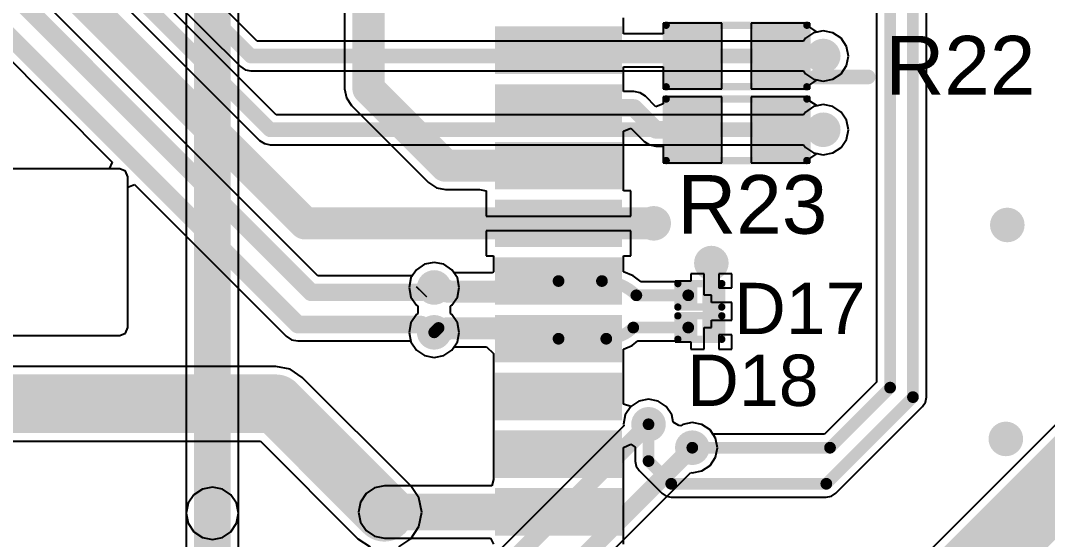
# Model space of a CAD drawing. Header units: millimetres. Extents: x -0.27 to 4.7, y -0.39 to 2.83.
# Drawn here: x 0.81 to 1.511, y 1.168 to 1.522 of the extents above; entities that cross this region are included whole.
import ezdxf

# ---------------------------------------------------------------- set-up
doc = ezdxf.new("R2010")
doc.units = ezdxf.units.MM
doc.header["$MEASUREMENT"] = 0
for name, color, linetype in [('BottomLayer', 5, 'Continuous'), ('BottomSolder', 6, 'Continuous'), ('TopLayer', 1, 'Continuous'), ('TopOverlay', 2, 'Continuous'), ('TopPaste', 8, 'Continuous'), ('TopSolder', 216, 'Continuous'), ('ViaHoleLayer', 16, 'Continuous')]:
    doc.layers.add(name, color=color, linetype=linetype)
doc.styles.add('Arial', font='', dxfattribs={"height": 0.2})
doc.styles.get('Arial').set_extended_font_data('Arial')

# ---------------------------------------------------------------- blocks, each defined once
blk = doc.blocks.new('R___0603_31')
at = {"layer": 'TopLayer'}
for points in [[(-0.015, 0.0175), (-0.015, -0.0175), (-0.045, -0.0175), (-0.045, 0.0175)], [(0.045, 0.0175), (0.045, -0.0175), (0.015, -0.0175), (0.015, 0.0175)]]:
    blk.add_hatch(color=1, dxfattribs=at).paths.add_polyline_path(points)
at = {"layer": 'TopPaste'}
for points in [[(-0.015, 0.0175), (-0.015, -0.0175), (-0.045, -0.0175), (-0.045, 0.0175)], [(0.045, 0.0175), (0.045, -0.0175), (0.015, -0.0175), (0.015, 0.0175)]]:
    blk.add_hatch(color=8, dxfattribs=at).paths.add_polyline_path(points)
at = {"layer": 'TopSolder'}
for points in [[(-0.011, 0.0215), (-0.011, -0.0215), (-0.049, -0.0215), (-0.049, 0.0215)], [(0.049, 0.0215), (0.049, -0.0215), (0.011, -0.0215), (0.011, 0.0215)]]:
    blk.add_hatch(color=216, dxfattribs=at).paths.add_polyline_path(points)
at = {"layer": 'TopOverlay', "const_width": 0.005}
for points in [[(0.048, 0.021), (-0.048, 0.021)], [(-0.048, 0.021), (-0.048, -0.021)], [(0.048, 0.021), (0.048, -0.021)], [(0.048, -0.021), (-0.048, -0.021)]]:
    blk.add_lwpolyline(points, dxfattribs=at)
at = {"layer": 'TopOverlay', "const_width": 0.0025}
for points in [[(-0.04925, 0.021, 1), (-0.04675, 0.021, 1)], [(-0.04925, 0.021, 1), (-0.04675, 0.021, 1)], [(0.04675, 0.021, 1), (0.04925, 0.021, 1)], [(0.04675, 0.021, 1), (0.04925, 0.021, 1)], [(-0.04925, -0.021, 1), (-0.04675, -0.021, 1)], [(-0.04925, -0.021, 1), (-0.04675, -0.021, 1)], [(0.04675, -0.021, 1), (0.04925, -0.021, 1)], [(0.04675, -0.021, 1), (0.04925, -0.021, 1)]]:
    blk.add_lwpolyline(points, format="xyb", close=True, dxfattribs=at)
blk = doc.blocks.new('R___0603_32')
at = {"layer": 'TopLayer'}
for points in [[(-0.015, 0.0175), (-0.015, -0.0175), (-0.045, -0.0175), (-0.045, 0.0175)], [(0.045, 0.0175), (0.045, -0.0175), (0.015, -0.0175), (0.015, 0.0175)]]:
    blk.add_hatch(color=1, dxfattribs=at).paths.add_polyline_path(points)
at = {"layer": 'TopPaste'}
for points in [[(-0.015, 0.0175), (-0.015, -0.0175), (-0.045, -0.0175), (-0.045, 0.0175)], [(0.045, 0.0175), (0.045, -0.0175), (0.015, -0.0175), (0.015, 0.0175)]]:
    blk.add_hatch(color=8, dxfattribs=at).paths.add_polyline_path(points)
at = {"layer": 'TopSolder'}
for points in [[(-0.011, 0.0215), (-0.011, -0.0215), (-0.049, -0.0215), (-0.049, 0.0215)], [(0.049, 0.0215), (0.049, -0.0215), (0.011, -0.0215), (0.011, 0.0215)]]:
    blk.add_hatch(color=216, dxfattribs=at).paths.add_polyline_path(points)
at = {"layer": 'TopOverlay', "const_width": 0.005}
for points in [[(0.048, 0.021), (-0.048, 0.021)], [(-0.048, 0.021), (-0.048, -0.021)], [(0.048, 0.021), (0.048, -0.021)], [(0.048, -0.021), (-0.048, -0.021)]]:
    blk.add_lwpolyline(points, dxfattribs=at)
at = {"layer": 'TopOverlay', "const_width": 0.0025}
for points in [[(-0.04925, 0.021, 1), (-0.04675, 0.021, 1)], [(-0.04925, 0.021, 1), (-0.04675, 0.021, 1)], [(0.04675, 0.021, 1), (0.04925, 0.021, 1)], [(0.04675, 0.021, 1), (0.04925, 0.021, 1)], [(-0.04925, -0.021, 1), (-0.04675, -0.021, 1)], [(-0.04925, -0.021, 1), (-0.04675, -0.021, 1)], [(0.04675, -0.021, 1), (0.04925, -0.021, 1)], [(0.04675, -0.021, 1), (0.04925, -0.021, 1)]]:
    blk.add_lwpolyline(points, format="xyb", close=True, dxfattribs=at)
blk = doc.blocks.new('SIM7000A_35')
at = {"layer": 'TopLayer'}
for points in [[(-0.09094, -0.51181), (-0.09094, -0.43307), (-0.06654, -0.43307), (-0.06654, -0.51181)], [(-0.05157, -0.51181), (-0.05157, -0.43307), (-0.02717, -0.43307), (-0.02717, -0.51181)], [(-0.0122, -0.51181), (-0.0122, -0.43307), (0.0122, -0.43307), (0.0122, -0.51181)], [(0.02717, -0.51181), (0.02717, -0.43307), (0.05157, -0.43307), (0.05157, -0.51181)], [(0.06654, -0.51181), (0.06654, -0.43307), (0.09094, -0.43307), (0.09094, -0.51181)], [(0.10591, -0.51181), (0.10591, -0.43307), (0.13031, -0.43307), (0.13031, -0.51181)], [(0.14528, -0.51181), (0.14528, -0.43307), (0.16969, -0.43307), (0.16969, -0.51181)], [(0.18465, -0.51181), (0.18465, -0.43307), (0.20906, -0.43307), (0.20906, -0.51181)], [(0.22402, -0.51181), (0.22402, -0.43307), (0.24843, -0.43307), (0.24843, -0.51181)]]:
    blk.add_hatch(color=1, dxfattribs=at).paths.add_polyline_path(points)
at = {"layer": 'TopPaste'}
for points in [[(-0.09094, -0.51181), (-0.09094, -0.43307), (-0.06654, -0.43307), (-0.06654, -0.51181)], [(-0.05157, -0.51181), (-0.05157, -0.43307), (-0.02717, -0.43307), (-0.02717, -0.51181)], [(-0.0122, -0.51181), (-0.0122, -0.43307), (0.0122, -0.43307), (0.0122, -0.51181)], [(0.02717, -0.51181), (0.02717, -0.43307), (0.05157, -0.43307), (0.05157, -0.51181)], [(0.06654, -0.51181), (0.06654, -0.43307), (0.09094, -0.43307), (0.09094, -0.51181)], [(0.10591, -0.51181), (0.10591, -0.43307), (0.13031, -0.43307), (0.13031, -0.51181)], [(0.14528, -0.51181), (0.14528, -0.43307), (0.16969, -0.43307), (0.16969, -0.51181)], [(0.18465, -0.51181), (0.18465, -0.43307), (0.20906, -0.43307), (0.20906, -0.51181)], [(0.22402, -0.51181), (0.22402, -0.43307), (0.24843, -0.43307), (0.24843, -0.51181)]]:
    blk.add_hatch(color=8, dxfattribs=at).paths.add_polyline_path(points)
at = {"layer": 'TopSolder'}
for points in [[(-0.09494, -0.51581), (-0.09494, -0.42907), (-0.06254, -0.42907), (-0.06254, -0.51581)], [(-0.05557, -0.51581), (-0.05557, -0.42907), (-0.02317, -0.42907), (-0.02317, -0.51581)], [(-0.0162, -0.51581), (-0.0162, -0.42907), (0.0162, -0.42907), (0.0162, -0.51581)], [(0.02317, -0.51581), (0.02317, -0.42907), (0.05557, -0.42907), (0.05557, -0.51581)], [(0.06254, -0.51581), (0.06254, -0.42907), (0.09494, -0.42907), (0.09494, -0.51581)], [(0.10191, -0.51581), (0.10191, -0.42907), (0.13431, -0.42907), (0.13431, -0.51581)], [(0.14128, -0.51581), (0.14128, -0.42907), (0.17369, -0.42907), (0.17369, -0.51581)], [(0.18065, -0.51581), (0.18065, -0.42907), (0.21306, -0.42907), (0.21306, -0.51581)], [(0.22002, -0.51581), (0.22002, -0.42907), (0.25243, -0.42907), (0.25243, -0.51581)]]:
    blk.add_hatch(color=216, dxfattribs=at).paths.add_polyline_path(points)
blk = doc.blocks.new('DSN0603_2_151')
at = {"layer": 'TopLayer'}
for points in [[(-0.01181, 0.00472), (-0.00394, 0.00472), (-0.00394, -0.00472), (-0.01181, -0.00472)], [(0.00394, 0.00472), (0.01181, 0.00472), (0.01181, -0.00472), (0.00394, -0.00472)]]:
    blk.add_hatch(color=1, dxfattribs=at).paths.add_polyline_path(points)
at = {"layer": 'TopPaste'}
for points in [[(-0.01181, 0.00472), (-0.00394, 0.00472), (-0.00394, -0.00472), (-0.01181, -0.00472)], [(0.00394, 0.00472), (0.01181, 0.00472), (0.01181, -0.00472), (0.00394, -0.00472)]]:
    blk.add_hatch(color=8, dxfattribs=at).paths.add_polyline_path(points)
at = {"layer": 'TopSolder'}
for points in [[(-0.01398, 0.00689), (-0.00177, 0.00689), (-0.00177, -0.00689), (-0.01398, -0.00689)], [(0.00177, 0.00689), (0.01398, 0.00689), (0.01398, -0.00689), (0.00177, -0.00689)]]:
    blk.add_hatch(color=216, dxfattribs=at).paths.add_polyline_path(points)
at = {"layer": 'TopOverlay', "const_width": 0.005}
for points in [[(-0.015, -0.008), (-0.015, 0.008)], [(-0.015, 0.008), (0.015, 0.008)], [(0.015, -0.008), (0.015, 0.008)], [(-0.015, -0.008), (0.015, -0.008)]]:
    blk.add_lwpolyline(points, dxfattribs=at)
at = {"layer": 'TopOverlay', "const_width": 0.0025}
for points in [[(-0.01625, 0.008, 1), (-0.01375, 0.008, 1)], [(-0.01625, 0.008, 1), (-0.01375, 0.008, 1)], [(0.01375, 0.008, 1), (0.01625, 0.008, 1)], [(0.01375, 0.008, 1), (0.01625, 0.008, 1)], [(-0.01625, -0.008, 1), (-0.01375, -0.008, 1)], [(-0.01625, -0.008, 1), (-0.01375, -0.008, 1)], [(0.01375, -0.008, 1), (0.01625, -0.008, 1)], [(0.01375, -0.008, 1), (0.01625, -0.008, 1)]]:
    blk.add_lwpolyline(points, format="xyb", close=True, dxfattribs=at)
blk = doc.blocks.new('DSN0603_2_152')
at = {"layer": 'TopLayer'}
for points in [[(-0.01181, 0.00472), (-0.00394, 0.00472), (-0.00394, -0.00472), (-0.01181, -0.00472)], [(0.00394, 0.00472), (0.01181, 0.00472), (0.01181, -0.00472), (0.00394, -0.00472)]]:
    blk.add_hatch(color=1, dxfattribs=at).paths.add_polyline_path(points)
at = {"layer": 'TopPaste'}
for points in [[(-0.01181, 0.00472), (-0.00394, 0.00472), (-0.00394, -0.00472), (-0.01181, -0.00472)], [(0.00394, 0.00472), (0.01181, 0.00472), (0.01181, -0.00472), (0.00394, -0.00472)]]:
    blk.add_hatch(color=8, dxfattribs=at).paths.add_polyline_path(points)
at = {"layer": 'TopSolder'}
for points in [[(-0.01398, 0.00689), (-0.00177, 0.00689), (-0.00177, -0.00689), (-0.01398, -0.00689)], [(0.00177, 0.00689), (0.01398, 0.00689), (0.01398, -0.00689), (0.00177, -0.00689)]]:
    blk.add_hatch(color=216, dxfattribs=at).paths.add_polyline_path(points)
at = {"layer": 'TopOverlay', "const_width": 0.005}
for points in [[(-0.015, -0.008), (-0.015, 0.008)], [(-0.015, 0.008), (0.015, 0.008)], [(0.015, -0.008), (0.015, 0.008)], [(-0.015, -0.008), (0.015, -0.008)]]:
    blk.add_lwpolyline(points, dxfattribs=at)
at = {"layer": 'TopOverlay', "const_width": 0.0025}
for points in [[(-0.01625, 0.008, 1), (-0.01375, 0.008, 1)], [(-0.01625, 0.008, 1), (-0.01375, 0.008, 1)], [(0.01375, 0.008, 1), (0.01625, 0.008, 1)], [(0.01375, 0.008, 1), (0.01625, 0.008, 1)], [(-0.01625, -0.008, 1), (-0.01375, -0.008, 1)], [(-0.01625, -0.008, 1), (-0.01375, -0.008, 1)], [(0.01375, -0.008, 1), (0.01625, -0.008, 1)], [(0.01375, -0.008, 1), (0.01625, -0.008, 1)]]:
    blk.add_lwpolyline(points, format="xyb", close=True, dxfattribs=at)

msp = doc.modelspace()

# ---------------------------------------------------------------- hatches: boundary and pattern name
at = {"layer": 'BottomLayer'}
h = msp.add_hatch(color=5, dxfattribs=at)
edge = h.paths.add_edge_path()
edge.add_arc((1.35838, 1.49828), 0.01181, 0, 360)
h = msp.add_hatch(color=5, dxfattribs=at)
edge = h.paths.add_edge_path()
edge.add_arc((1.35838, 1.44795), 0.01181, 0, 360)
h = msp.add_hatch(color=5, dxfattribs=at)
edge = h.paths.add_edge_path()
edge.add_arc((1.24267, 1.3841), 0.01181, 0, 360)
h = msp.add_hatch(color=5, dxfattribs=at)
edge = h.paths.add_edge_path()
edge.add_arc((1.484, 1.383), 0.01181, 0, 360)
h = msp.add_hatch(color=5, dxfattribs=at)
edge = h.paths.add_edge_path()
edge.add_arc((1.282, 1.357), 0.01181, 0, 360)
h = msp.add_hatch(color=5, dxfattribs=at)
edge = h.paths.add_edge_path()
edge.add_arc((1.09282, 1.34035), 0.01181, 0, 360)
h = msp.add_hatch(color=5, dxfattribs=at)
edge = h.paths.add_edge_path()
edge.add_arc((1.09282, 1.30973), 0.01181, 0, 360)
h = msp.add_hatch(color=5, dxfattribs=at)
edge = h.paths.add_edge_path()
edge.add_arc((1.23911, 1.24698), 0.01181, 0, 360)
h = msp.add_hatch(color=5, dxfattribs=at)
edge = h.paths.add_edge_path()
edge.add_arc((1.483, 1.237), 0.01181, 0, 360)
h = msp.add_hatch(color=5, dxfattribs=at)
edge = h.paths.add_edge_path()
edge.add_arc((1.269, 1.231), 0.01181, 0, 360)
h = msp.add_hatch(color=5, dxfattribs=at)
edge = h.paths.add_edge_path()
edge.add_arc((1.05882, 1.18695), 0.01181, 0, 360)
h = msp.add_hatch(color=5, dxfattribs=at)
edge = h.paths.add_edge_path()
edge.add_arc((0.94148, 1.18629), 0.01181, 0, 360)
at = {"layer": 'BottomSolder'}
h = msp.add_hatch(color=6, dxfattribs=at)
edge = h.paths.add_edge_path()
edge.add_arc((1.35838, 1.49828), 0.00591, 0, 360)
h = msp.add_hatch(color=6, dxfattribs=at)
edge = h.paths.add_edge_path()
edge.add_arc((1.35838, 1.44795), 0.00591, 0, 360)
h = msp.add_hatch(color=6, dxfattribs=at)
edge = h.paths.add_edge_path()
edge.add_arc((1.24267, 1.3841), 0.00591, 0, 360)
h = msp.add_hatch(color=6, dxfattribs=at)
edge = h.paths.add_edge_path()
edge.add_arc((1.484, 1.383), 0.00591, 0, 360)
h = msp.add_hatch(color=6, dxfattribs=at)
edge = h.paths.add_edge_path()
edge.add_arc((1.282, 1.357), 0.00591, 0, 360)
h = msp.add_hatch(color=6, dxfattribs=at)
edge = h.paths.add_edge_path()
edge.add_arc((1.09282, 1.34035), 0.00591, 0, 360)
h = msp.add_hatch(color=6, dxfattribs=at)
edge = h.paths.add_edge_path()
edge.add_arc((1.09282, 1.30973), 0.00591, 0, 360)
h = msp.add_hatch(color=6, dxfattribs=at)
edge = h.paths.add_edge_path()
edge.add_arc((1.23911, 1.24698), 0.00591, 0, 360)
h = msp.add_hatch(color=6, dxfattribs=at)
edge = h.paths.add_edge_path()
edge.add_arc((1.483, 1.237), 0.00591, 0, 360)
h = msp.add_hatch(color=6, dxfattribs=at)
edge = h.paths.add_edge_path()
edge.add_arc((1.269, 1.231), 0.00591, 0, 360)
h = msp.add_hatch(color=6, dxfattribs=at)
edge = h.paths.add_edge_path()
edge.add_arc((0.94148, 1.18629), 0.00591, 0, 360)
h = msp.add_hatch(color=6, dxfattribs=at)
edge = h.paths.add_edge_path()
edge.add_arc((1.05882, 1.18695), 0.00591, 0, 360)
at = {"layer": 'TopLayer'}
h = msp.add_hatch(color=1, dxfattribs=at)
edge = h.paths.add_edge_path()
edge.add_arc((1.35838, 1.49828), 0.01181, 0, 360)
h = msp.add_hatch(color=1, dxfattribs=at)
edge = h.paths.add_edge_path()
edge.add_arc((1.35838, 1.44795), 0.01181, 0, 360)
h = msp.add_hatch(color=1, dxfattribs=at)
edge = h.paths.add_edge_path()
edge.add_arc((1.24267, 1.3841), 0.01181, 0, 360)
h = msp.add_hatch(color=1, dxfattribs=at)
edge = h.paths.add_edge_path()
edge.add_arc((1.484, 1.383), 0.01181, 0, 360)
h = msp.add_hatch(color=1, dxfattribs=at)
edge = h.paths.add_edge_path()
edge.add_arc((1.282, 1.357), 0.01181, 0, 360)
h = msp.add_hatch(color=1, dxfattribs=at)
edge = h.paths.add_edge_path()
edge.add_arc((1.09282, 1.34035), 0.01181, 0, 360)
h = msp.add_hatch(color=1, dxfattribs=at)
edge = h.paths.add_edge_path()
edge.add_arc((1.09282, 1.30973), 0.01181, 0, 360)
h = msp.add_hatch(color=1, dxfattribs=at)
edge = h.paths.add_edge_path()
edge.add_arc((1.23911, 1.24698), 0.01181, 0, 360)
h = msp.add_hatch(color=1, dxfattribs=at)
edge = h.paths.add_edge_path()
edge.add_arc((1.483, 1.237), 0.01181, 0, 360)
h = msp.add_hatch(color=1, dxfattribs=at)
edge = h.paths.add_edge_path()
edge.add_arc((1.269, 1.231), 0.01181, 0, 360)
h = msp.add_hatch(color=1, dxfattribs=at)
edge = h.paths.add_edge_path()
edge.add_arc((1.05882, 1.18695), 0.01181, 0, 360)
h = msp.add_hatch(color=1, dxfattribs=at)
edge = h.paths.add_edge_path()
edge.add_arc((0.94148, 1.18629), 0.01181, 0, 360)
at = {"layer": 'TopSolder'}
h = msp.add_hatch(color=216, dxfattribs=at)
edge = h.paths.add_edge_path()
edge.add_arc((1.35838, 1.49828), 0.00591, 0, 360)
h = msp.add_hatch(color=216, dxfattribs=at)
edge = h.paths.add_edge_path()
edge.add_arc((1.35838, 1.44795), 0.00591, 0, 360)
h = msp.add_hatch(color=216, dxfattribs=at)
edge = h.paths.add_edge_path()
edge.add_arc((1.24267, 1.3841), 0.00591, 0, 360)
h = msp.add_hatch(color=216, dxfattribs=at)
edge = h.paths.add_edge_path()
edge.add_arc((1.484, 1.383), 0.00591, 0, 360)
h = msp.add_hatch(color=216, dxfattribs=at)
edge = h.paths.add_edge_path()
edge.add_arc((1.282, 1.357), 0.00591, 0, 360)
h = msp.add_hatch(color=216, dxfattribs=at)
edge = h.paths.add_edge_path()
edge.add_arc((1.09282, 1.34035), 0.00591, 0, 360)
h = msp.add_hatch(color=216, dxfattribs=at)
edge = h.paths.add_edge_path()
edge.add_arc((1.09282, 1.30973), 0.00591, 0, 360)
h = msp.add_hatch(color=216, dxfattribs=at)
edge = h.paths.add_edge_path()
edge.add_arc((1.23911, 1.24698), 0.00591, 0, 360)
h = msp.add_hatch(color=216, dxfattribs=at)
edge = h.paths.add_edge_path()
edge.add_arc((1.483, 1.237), 0.00591, 0, 360)
h = msp.add_hatch(color=216, dxfattribs=at)
edge = h.paths.add_edge_path()
edge.add_arc((1.269, 1.231), 0.00591, 0, 360)
h = msp.add_hatch(color=216, dxfattribs=at)
edge = h.paths.add_edge_path()
edge.add_arc((0.94148, 1.18629), 0.00591, 0, 360)
h = msp.add_hatch(color=216, dxfattribs=at)
edge = h.paths.add_edge_path()
edge.add_arc((1.05882, 1.18695), 0.00591, 0, 360)
at = {"layer": 'ViaHoleLayer'}
h = msp.add_hatch(color=16, dxfattribs=at)
edge = h.paths.add_edge_path()
edge.add_arc((1.35838, 1.49828), 0.00591, 0, 360)
h = msp.add_hatch(color=16, dxfattribs=at)
edge = h.paths.add_edge_path()
edge.add_arc((1.35838, 1.44795), 0.00591, 0, 360)
h = msp.add_hatch(color=16, dxfattribs=at)
edge = h.paths.add_edge_path()
edge.add_arc((1.24267, 1.3841), 0.00591, 0, 360)
h = msp.add_hatch(color=16, dxfattribs=at)
edge = h.paths.add_edge_path()
edge.add_arc((1.484, 1.383), 0.00591, 0, 360)
h = msp.add_hatch(color=16, dxfattribs=at)
edge = h.paths.add_edge_path()
edge.add_arc((1.282, 1.357), 0.00591, 0, 360)
h = msp.add_hatch(color=16, dxfattribs=at)
edge = h.paths.add_edge_path()
edge.add_arc((1.09282, 1.34035), 0.00591, 0, 360)
h = msp.add_hatch(color=16, dxfattribs=at)
edge = h.paths.add_edge_path()
edge.add_arc((1.09282, 1.30973), 0.00591, 0, 360)
h = msp.add_hatch(color=16, dxfattribs=at)
edge = h.paths.add_edge_path()
edge.add_arc((1.23911, 1.24698), 0.00591, 0, 360)
h = msp.add_hatch(color=16, dxfattribs=at)
edge = h.paths.add_edge_path()
edge.add_arc((1.483, 1.237), 0.00591, 0, 360)
h = msp.add_hatch(color=16, dxfattribs=at)
edge = h.paths.add_edge_path()
edge.add_arc((1.269, 1.231), 0.00591, 0, 360)
h = msp.add_hatch(color=16, dxfattribs=at)
edge = h.paths.add_edge_path()
edge.add_arc((0.94148, 1.18629), 0.00591, 0, 360)
h = msp.add_hatch(color=16, dxfattribs=at)
edge = h.paths.add_edge_path()
edge.add_arc((1.05882, 1.18695), 0.00591, 0, 360)

# ---------------------------------------------------------------- linework, layer by layer
at = {"layer": 'BottomLayer'}
for p, q in [((1.01349, 1.34826), (0.78309, 1.57865)), ((0.97194, 1.50848), (0.90402, 1.5764)), ((0.74195, 1.55696), (0.87296, 1.42595)), ((0.98505, 1.45814), (0.88464, 1.55855)), ((0.89002, 1.56156), (0.96051, 1.49107)), ((0.86461, 1.54974), (0.97361, 1.44074)), ((1.35183, 1.51412), (1.34626, 1.5104)), ((1.35838, 1.51542), (1.35183, 1.51412)), ((1.36494, 1.51412), (1.35838, 1.51542)), ((1.3705, 1.5104), (1.36494, 1.51412)), ((1.34498, 1.50848), (0.97194, 1.50848)), ((1.34626, 1.5104), (1.34498, 1.50848)), ((1.37422, 1.50484), (1.3705, 1.5104)), ((1.37553, 1.49828), (1.37422, 1.50484)), ((1.37422, 1.49172), (1.37553, 1.49828)), ((0.96051, 1.49107), (0.96382, 1.48886)), ((0.96382, 1.48886), (0.96772, 1.48809)), ((0.96772, 1.48809), (1.34498, 1.48809)), ((1.34498, 1.48809), (1.34626, 1.48616)), ((1.34626, 1.48616), (1.35183, 1.48245)), ((1.36494, 1.48245), (1.3705, 1.48616)), ((1.3705, 1.48616), (1.37422, 1.49172)), ((1.35183, 1.48245), (1.35838, 1.48114)), ((1.35838, 1.48114), (1.36494, 1.48245)), ((1.35838, 1.46509), (1.35183, 1.46378)), ((1.36494, 1.46378), (1.35838, 1.46509)), ((1.34498, 1.45814), (0.98505, 1.45814)), ((1.34626, 1.46007), (1.34498, 1.45814)), ((1.35183, 1.46378), (1.34626, 1.46007)), ((1.3705, 1.46007), (1.36494, 1.46378)), ((1.37422, 1.45451), (1.3705, 1.46007)), ((1.37553, 1.44795), (1.37422, 1.45451)), ((1.37422, 1.44139), (1.37553, 1.44795)), ((0.97361, 1.44074), (0.97692, 1.43853)), ((0.97692, 1.43853), (0.98082, 1.43775)), ((0.98082, 1.43775), (1.34498, 1.43775)), ((1.34498, 1.43775), (1.34626, 1.43583)), ((1.3705, 1.43583), (1.37422, 1.44139)), ((1.34626, 1.43583), (1.35183, 1.43211)), ((1.35183, 1.43211), (1.35838, 1.43081)), ((1.35838, 1.43081), (1.36494, 1.43211)), ((1.36494, 1.43211), (1.3705, 1.43583)), ((0.87296, 1.42595), (0.87104, 1.42134)), ((0.87104, 1.42134), (0.77626, 1.42134)), ((0.88368, 1.4087), (0.88829, 1.41061)), ((0.88829, 1.41061), (0.9918, 1.30711)), ((0.88368, 1.31292), (0.88368, 1.4087)), ((1.08626, 1.35619), (1.0807, 1.35247)), ((1.09282, 1.35749), (1.08626, 1.35619)), ((1.09938, 1.35619), (1.09282, 1.35749)), ((1.10494, 1.35247), (1.09938, 1.35619)), ((1.07789, 1.34826), (1.01349, 1.34826)), ((1.0807, 1.35247), (1.07789, 1.34826)), ((1.10866, 1.34691), (1.10494, 1.35247)), ((1.10996, 1.34035), (1.10866, 1.34691)), ((1.10866, 1.33379), (1.10996, 1.34035)), ((1.10494, 1.32823), (1.10866, 1.33379)), ((1.10391, 1.32754), (1.10494, 1.32823)), ((1.10391, 1.32254), (1.10391, 1.32754)), ((1.10494, 1.32185), (1.10391, 1.32254)), ((1.10866, 1.31629), (1.10494, 1.32185)), ((0.88209, 1.3091), (0.88368, 1.31292)), ((1.10996, 1.30973), (1.10866, 1.31629)), ((0.77626, 1.30751), (0.87826, 1.30751)), ((0.87826, 1.30751), (0.88209, 1.3091)), ((0.9918, 1.30711), (0.9918, 1.30711)), ((0.9918, 1.30711), (0.99544, 1.30468)), ((0.99544, 1.30468), (0.99973, 1.30383)), ((0.99973, 1.30383), (0.99973, 1.30383)), ((0.99973, 1.30383), (1.07686, 1.30383)), ((1.07686, 1.30383), (1.07699, 1.30317)), ((1.10866, 1.30317), (1.10996, 1.30973)), ((1.07699, 1.30317), (1.0807, 1.29761)), ((1.0807, 1.29761), (1.08626, 1.2939)), ((1.09938, 1.2939), (1.10494, 1.29761)), ((1.10494, 1.29761), (1.10866, 1.30317)), ((1.08626, 1.2939), (1.09282, 1.29259)), ((1.09282, 1.29259), (1.09938, 1.2939)), ((0.98477, 1.28649), (0.73699, 1.28649)), ((0.99453, 1.28455), (0.98477, 1.28649)), ((1.0028, 1.27902), (0.99453, 1.28455)), ((1.55574, 1.28553), (1.2666, 0.9964)), ((1.07685, 1.20497), (1.0028, 1.27902)), ((1.23255, 1.26281), (1.22699, 1.2591)), ((1.23911, 1.26412), (1.23255, 1.26281)), ((1.24567, 1.26281), (1.23911, 1.26412)), ((1.25123, 1.2591), (1.24567, 1.26281)), ((1.22699, 1.2591), (1.22327, 1.25353)), ((1.25494, 1.25353), (1.25123, 1.2591)), ((1.22327, 1.25353), (1.22197, 1.24698)), ((1.25594, 1.24851), (1.25494, 1.25353)), ((1.2597, 1.24627), (1.25594, 1.24851)), ((1.269, 1.24814), (1.26244, 1.24684)), ((1.27556, 1.24684), (1.269, 1.24814)), ((1.22218, 1.24591), (1.12784, 1.15157)), ((1.22197, 1.24698), (1.22218, 1.24591)), ((1.26115, 1.24597), (1.2597, 1.24627)), ((1.26244, 1.24684), (1.26115, 1.24597)), ((1.28112, 1.24312), (1.27556, 1.24684)), ((1.28484, 1.23756), (1.28112, 1.24312)), ((0.72643, 1.23551), (0.97421, 1.23551)), ((0.97421, 1.23551), (1.0408, 1.16892)), ((1.28614, 1.231), (1.28484, 1.23756)), ((1.28484, 1.22444), (1.28614, 1.231)), ((1.28112, 1.21888), (1.28484, 1.22444)), ((1.1551, 1.10124), (1.26793, 1.21407)), ((1.26793, 1.21407), (1.269, 1.21386)), ((1.269, 1.21386), (1.27556, 1.21516)), ((1.27556, 1.21516), (1.28112, 1.21888)), ((0.92887, 1.1989), (0.925, 1.19312)), ((0.93466, 1.20277), (0.92887, 1.1989)), ((0.94148, 1.20413), (0.93466, 1.20277)), ((0.94831, 1.20277), (0.94148, 1.20413)), ((0.9541, 1.1989), (0.94831, 1.20277)), ((0.95797, 1.19312), (0.9541, 1.1989)), ((1.08237, 1.1967), (1.07685, 1.20497)), ((0.925, 1.19312), (0.92364, 1.18629)), ((0.95933, 1.18629), (0.95797, 1.19312)), ((1.08431, 1.18695), (1.08237, 1.1967)), ((0.92364, 1.18629), (0.92364, 1.07861)), ((0.95933, 1.07861), (0.95933, 1.18629)), ((1.08237, 1.17719), (1.08431, 1.18695)), ((1.07685, 1.16892), (1.08237, 1.17719)), ((1.0408, 1.16892), (1.04907, 1.1634)), ((1.06858, 1.1634), (1.07685, 1.16892))]:
    msp.add_line(p, q, dxfattribs=at)
for points, const_width in [([(0.77188, 1.57401), (1.00884, 1.33704)], 0.012), ([(0.89382, 1.57218), (0.96772, 1.49828)], 0.01), ([(0.74988, 1.56489), (0.99973, 1.31504)], 0.012), ([(0.87182, 1.55695), (0.98082, 1.44795)], 0.01), ([(0.84782, 1.54095), (1.00467, 1.3841)], 0.022), ([(0.96772, 1.49828), (1.35838, 1.49828)], 0.01), ([(0.98082, 1.44795), (1.35838, 1.44795)], 0.01), ([(1.00467, 1.3841), (1.24267, 1.3841)], 0.022), ([(1.00884, 1.33704), (1.08383, 1.33704)], 0.012), ([(1.08383, 1.33704), (1.08453, 1.33775)], 0.01), ([(1.08453, 1.33775), (1.09022, 1.33775)], 0.01), ([(1.09022, 1.33775), (1.09282, 1.34035)], 0.01), ([(0.99973, 1.31504), (1.08383, 1.31504)], 0.012), ([(1.08383, 1.31504), (1.08914, 1.30973)], 0.01), ([(1.08914, 1.30973), (1.09282, 1.30973)], 0.01), ([(1.09282, 1.30973), (1.09581, 1.31272)], 0.008), ([(1.288, 0.975), (1.586, 1.273)], 0.05), ([(0.72643, 1.261), (0.98477, 1.261)], 0.04), ([(0.98477, 1.261), (1.05882, 1.18695)], 0.04), ([(1.13227, 1.14013), (1.23911, 1.24698)], 0.012), ([(1.14717, 1.10917), (1.269, 1.231)], 0.012), ([(0.94148, 1.07861), (0.94148, 1.18629)], 0.025)]:
    msp.add_lwpolyline(points, dxfattribs=dict(at, const_width=const_width))
for points, const_width in [([(0.96522, 1.49828, 1), (0.97022, 1.49828, 1)], 0.005), ([(0.96522, 1.49828, 1), (0.97022, 1.49828, 1)], 0.005), ([(1.35588, 1.49828, 1), (1.36088, 1.49828, 1)], 0.005), ([(0.97832, 1.44795, 1), (0.98332, 1.44795, 1)], 0.005), ([(0.97832, 1.44795, 1), (0.98332, 1.44795, 1)], 0.005), ([(1.35588, 1.44795, 1), (1.36088, 1.44795, 1)], 0.005), ([(0.99917, 1.3841, 1), (1.01017, 1.3841, 1)], 0.011), ([(0.99917, 1.3841, 1), (1.01017, 1.3841, 1)], 0.011), ([(1.23717, 1.3841, 1), (1.24817, 1.3841, 1)], 0.011), ([(1.00584, 1.33704, 1), (1.01184, 1.33704, 1)], 0.006), ([(1.00584, 1.33704, 1), (1.01184, 1.33704, 1)], 0.006), ([(1.08083, 1.33704, 1), (1.08683, 1.33704, 1)], 0.006), ([(1.08133, 1.33704, 1), (1.08633, 1.33704, 1)], 0.005), ([(1.08203, 1.33775, 1), (1.08703, 1.33775, 1)], 0.005), ([(1.08203, 1.33775, 1), (1.08703, 1.33775, 1)], 0.005), ([(1.08772, 1.33775, 1), (1.09272, 1.33775, 1)], 0.005), ([(1.08772, 1.33775, 1), (1.09272, 1.33775, 1)], 0.005), ([(1.09032, 1.34035, 1), (1.09532, 1.34035, 1)], 0.005), ([(0.99673, 1.31504, 1), (1.00273, 1.31504, 1)], 0.006), ([(0.99673, 1.31504, 1), (1.00273, 1.31504, 1)], 0.006), ([(1.08083, 1.31504, 1), (1.08683, 1.31504, 1)], 0.006), ([(1.08133, 1.31504, 1), (1.08633, 1.31504, 1)], 0.005), ([(1.08664, 1.30973, 1), (1.09164, 1.30973, 1)], 0.005), ([(1.08664, 1.30973, 1), (1.09164, 1.30973, 1)], 0.005), ([(1.09032, 1.30973, 1), (1.09532, 1.30973, 1)], 0.005), ([(1.09082, 1.30973, 1), (1.09482, 1.30973, 1)], 0.004), ([(1.09381, 1.31272, 1), (1.09781, 1.31272, 1)], 0.004), ([(0.97477, 1.261, 1), (0.99477, 1.261, 1)], 0.02), ([(0.97477, 1.261, 1), (0.99477, 1.261, 1)], 0.02), ([(1.23611, 1.24698, 1), (1.24211, 1.24698, 1)], 0.006), ([(1.266, 1.231, 1), (1.272, 1.231, 1)], 0.006), ([(1.04882, 1.18695, 1), (1.06882, 1.18695, 1)], 0.02), ([(0.93523, 1.18629, 1), (0.94773, 1.18629, 1)], 0.0125)]:
    msp.add_lwpolyline(points, format="xyb", close=True, dxfattribs=dict(at, const_width=const_width))
at = {"layer": 'TopLayer'}
for p, q in [((1.42879, 1.26553), (1.42879, 1.62847)), ((1.39482, 1.6182), (1.39482, 1.2758)), ((1.03169, 1.609), (1.03169, 1.476)), ((0.92364, 1.55143), (0.92364, 1.18629)), ((0.95933, 1.18629), (0.95933, 1.54404)), ((1.22207, 1.51941), (1.22207, 1.52437)), ((1.22207, 1.51937), (1.22207, 1.51941)), ((1.22207, 1.51342), (1.22207, 1.51937)), ((1.28918, 1.52078), (1.24918, 1.52078)), ((1.24918, 1.52078), (1.24918, 1.51342)), ((1.28918, 1.47578), (1.28918, 1.52078)), ((1.34918, 1.52078), (1.30918, 1.52078)), ((1.30918, 1.52078), (1.30918, 1.47578)), ((1.34918, 1.5179), (1.34918, 1.52078)), ((1.35418, 1.51459), (1.34918, 1.5179)), ((1.35838, 1.51542), (1.35418, 1.51459)), ((1.36494, 1.51412), (1.35838, 1.51542)), ((1.3705, 1.5104), (1.36494, 1.51412)), ((1.24918, 1.51342), (1.22207, 1.51342)), ((1.37422, 1.50484), (1.3705, 1.5104)), ((1.37553, 1.49828), (1.37422, 1.50484)), ((1.37422, 1.49172), (1.37553, 1.49828)), ((1.22207, 1.48504), (1.22207, 1.49099)), ((1.22207, 1.49099), (1.24918, 1.49099)), ((1.24918, 1.49099), (1.24918, 1.47578)), ((1.36494, 1.48245), (1.3705, 1.48616)), ((1.3705, 1.48616), (1.37422, 1.49172)), ((1.22207, 1.485), (1.22207, 1.48504)), ((1.22207, 1.48004), (1.22207, 1.485)), ((1.22207, 1.48), (1.22207, 1.48004)), ((1.22207, 1.47405), (1.22207, 1.48)), ((1.34918, 1.47866), (1.35418, 1.48198)), ((1.35418, 1.48198), (1.35838, 1.48114)), ((1.35838, 1.48114), (1.36494, 1.48245)), ((1.03169, 1.476), (1.03293, 1.46976)), ((1.22916, 1.47405), (1.22207, 1.47405)), ((1.23345, 1.4732), (1.22916, 1.47405)), ((1.22916, 1.47405), (1.22916, 1.47405)), ((1.23709, 1.47077), (1.23345, 1.4732)), ((1.24918, 1.47578), (1.28918, 1.47578)), ((1.30918, 1.47578), (1.34918, 1.47578)), ((1.34918, 1.47578), (1.34918, 1.47866)), ((1.03293, 1.46976), (1.03646, 1.46446)), ((1.24418, 1.46368), (1.23709, 1.47077)), ((1.24918, 1.46575), (1.24418, 1.46368)), ((1.28918, 1.47045), (1.24918, 1.47045)), ((1.24918, 1.47045), (1.24918, 1.46575)), ((1.28918, 1.42545), (1.28918, 1.47045)), ((1.34918, 1.47045), (1.30918, 1.47045)), ((1.30918, 1.47045), (1.30918, 1.42545)), ((1.34918, 1.46757), (1.34918, 1.47045)), ((1.35418, 1.46425), (1.34918, 1.46757)), ((1.35838, 1.46509), (1.35418, 1.46425)), ((1.36494, 1.46378), (1.35838, 1.46509)), ((1.03646, 1.46446), (1.089, 1.41193)), ((1.3705, 1.46007), (1.36494, 1.46378)), ((1.37422, 1.45451), (1.3705, 1.46007)), ((1.37553, 1.44795), (1.37422, 1.45451)), ((1.22207, 1.44699), (1.22707, 1.44906)), ((1.22207, 1.44567), (1.22207, 1.44699)), ((1.22207, 1.44563), (1.22207, 1.44567)), ((1.22207, 1.44067), (1.22207, 1.44563)), ((1.22707, 1.44906), (1.23612, 1.44002)), ((1.37422, 1.44139), (1.37553, 1.44795)), ((1.22207, 1.44063), (1.22207, 1.44067)), ((1.22207, 1.4063), (1.22207, 1.44063)), ((1.23612, 1.44002), (1.23612, 1.44002)), ((1.23612, 1.44002), (1.23976, 1.43759)), ((1.23976, 1.43759), (1.24405, 1.43673)), ((1.3705, 1.43583), (1.37422, 1.44139)), ((1.24405, 1.43673), (1.24405, 1.43673)), ((1.24405, 1.43673), (1.24918, 1.43673)), ((1.24918, 1.43673), (1.24918, 1.42545)), ((1.34918, 1.42833), (1.35418, 1.43165)), ((1.35418, 1.43165), (1.35838, 1.43081)), ((1.35838, 1.43081), (1.36494, 1.43211)), ((1.36494, 1.43211), (1.3705, 1.43583)), ((1.24918, 1.42545), (1.28918, 1.42545)), ((1.30918, 1.42545), (1.34918, 1.42545)), ((1.34918, 1.42545), (1.34918, 1.42833)), ((0.87826, 1.42134), (0.77626, 1.42134)), ((0.88209, 1.41975), (0.87826, 1.42134)), ((0.88368, 1.41592), (0.88209, 1.41975)), ((0.88368, 1.31292), (0.88368, 1.41592)), ((1.089, 1.41193), (1.09429, 1.4084)), ((1.09429, 1.4084), (1.10053, 1.40715)), ((1.10053, 1.40715), (1.12369, 1.40715)), ((1.12369, 1.40715), (1.12833, 1.4063)), ((1.12833, 1.4063), (1.12833, 1.3891)), ((1.22707, 1.4063), (1.22207, 1.4063)), ((1.22707, 1.3891), (1.22707, 1.4063)), ((1.12833, 1.3891), (1.1777, 1.3891)), ((1.1777, 1.3891), (1.22707, 1.3891)), ((1.1777, 1.3791), (1.12833, 1.3791)), ((1.12833, 1.3791), (1.12833, 1.36189)), ((1.22707, 1.3791), (1.1777, 1.3791)), ((1.22707, 1.36189), (1.22707, 1.3791)), ((1.12833, 1.36189), (1.13333, 1.36189)), ((1.13333, 1.36189), (1.13333, 1.35092)), ((1.22207, 1.35109), (1.22207, 1.36189)), ((1.22207, 1.36189), (1.22707, 1.36189)), ((1.08626, 1.35619), (1.0807, 1.35247)), ((1.09282, 1.35749), (1.08626, 1.35619)), ((1.09938, 1.35619), (1.09282, 1.35749)), ((1.10494, 1.35247), (1.09938, 1.35619)), ((1.07699, 1.34691), (1.07568, 1.34035)), ((1.0807, 1.35247), (1.07699, 1.34691)), ((1.1064, 1.35029), (1.10494, 1.35247)), ((1.13239, 1.35029), (1.1064, 1.35029)), ((1.13333, 1.35092), (1.13239, 1.35029)), ((1.22861, 1.34839), (1.22207, 1.35109)), ((1.23409, 1.34418), (1.22861, 1.34839)), ((1.277, 1.34972), (1.26806, 1.34972)), ((1.26806, 1.34972), (1.26806, 1.34472)), ((1.277, 1.335), (1.277, 1.34972)), ((1.29594, 1.34972), (1.287, 1.34972)), ((1.287, 1.34972), (1.287, 1.34)), ((1.29594, 1.34), (1.29594, 1.34972)), ((1.07568, 1.34035), (1.07699, 1.33379)), ((1.25731, 1.34418), (1.23409, 1.34418)), ((1.26806, 1.34472), (1.25731, 1.34472)), ((1.25731, 1.34472), (1.25731, 1.34418)), ((1.287, 1.34), (1.29594, 1.34)), ((1.07699, 1.33379), (1.0807, 1.32823)), ((1.282, 1.335), (1.277, 1.335)), ((1.282, 1.33), (1.282, 1.335)), ((1.0807, 1.32823), (1.08174, 1.32754)), ((1.08174, 1.32754), (1.08174, 1.32254)), ((1.29594, 1.33), (1.282, 1.33)), ((1.29594, 1.32028), (1.29594, 1.33)), ((1.0807, 1.32185), (1.07699, 1.31629)), ((1.08174, 1.32254), (1.0807, 1.32185)), ((1.282, 1.313), (1.282, 1.318)), ((1.282, 1.318), (1.29594, 1.318)), ((1.29594, 1.318), (1.29594, 1.32028)), ((0.88209, 1.3091), (0.88368, 1.31292)), ((1.07699, 1.31629), (1.07568, 1.30973)), ((1.277, 1.29828), (1.277, 1.313)), ((1.277, 1.313), (1.282, 1.313)), ((0.77626, 1.30751), (0.87826, 1.30751)), ((0.87826, 1.30751), (0.88209, 1.3091)), ((1.07568, 1.30973), (1.07699, 1.30317)), ((1.22796, 1.3008), (1.23191, 1.30382)), ((1.23191, 1.30382), (1.25731, 1.30382)), ((1.25731, 1.30382), (1.25731, 1.30328)), ((1.29594, 1.308), (1.287, 1.308)), ((1.287, 1.308), (1.287, 1.29828)), ((1.29594, 1.29828), (1.29594, 1.308)), ((1.07699, 1.30317), (1.0807, 1.29761)), ((1.0807, 1.29761), (1.08626, 1.2939)), ((1.09938, 1.2939), (1.10494, 1.29761)), ((1.10494, 1.29761), (1.1064, 1.2998)), ((1.1064, 1.2998), (1.1286, 1.2998)), ((1.1286, 1.2998), (1.13333, 1.29519)), ((1.22207, 1.29836), (1.22796, 1.3008)), ((1.22207, 1.28819), (1.22207, 1.29836)), ((1.25731, 1.30328), (1.26806, 1.30328)), ((1.26806, 1.30328), (1.26806, 1.29828)), ((1.26806, 1.29828), (1.277, 1.29828)), ((1.287, 1.29828), (1.29594, 1.29828)), ((1.08626, 1.2939), (1.09282, 1.29259)), ((1.09282, 1.29259), (1.09938, 1.2939)), ((1.13333, 1.29519), (1.13333, 1.28819)), ((1.13333, 1.28819), (1.13333, 1.28815)), ((1.13333, 1.28815), (1.13333, 1.28319)), ((1.13333, 1.28319), (1.13333, 1.28315)), ((1.13333, 1.28315), (1.13333, 1.24882)), ((1.22207, 1.28815), (1.22207, 1.28819)), ((1.22207, 1.28319), (1.22207, 1.28815)), ((1.22207, 1.28315), (1.22207, 1.28319)), ((1.22207, 1.26074), (1.22207, 1.28315)), ((1.39482, 1.2758), (1.3592, 1.24018)), ((1.23255, 1.26281), (1.22699, 1.2591)), ((1.23911, 1.26412), (1.23255, 1.26281)), ((1.24567, 1.26281), (1.23911, 1.26412)), ((1.25123, 1.2591), (1.24567, 1.26281)), ((1.4261, 1.25905), (1.42809, 1.26202)), ((1.42809, 1.26202), (1.42879, 1.26553)), ((1.22699, 1.2591), (1.22207, 1.26074)), ((1.25494, 1.25353), (1.25123, 1.2591)), ((1.36695, 1.1999), (1.4261, 1.25905)), ((1.13333, 1.24882), (1.13333, 1.24878)), ((1.13333, 1.24878), (1.13333, 1.24382)), ((1.25594, 1.24851), (1.25494, 1.25353)), ((1.2597, 1.24627), (1.25594, 1.24851)), ((1.269, 1.24814), (1.26244, 1.24684)), ((1.27556, 1.24684), (1.269, 1.24814)), ((1.13333, 1.24382), (1.13333, 1.24378)), ((1.13333, 1.24378), (1.13333, 1.20994)), ((1.26115, 1.24597), (1.2597, 1.24627)), ((1.26244, 1.24684), (1.26115, 1.24597)), ((1.28112, 1.24312), (1.27556, 1.24684)), ((1.28309, 1.24018), (1.28112, 1.24312)), ((1.3592, 1.24018), (1.28309, 1.24018)), ((1.22207, 1.23122), (1.22702, 1.23334)), ((1.22207, 1.20945), (1.22207, 1.23122)), ((1.22702, 1.23334), (1.22993, 1.23129)), ((1.22993, 1.23129), (1.22993, 1.22189)), ((1.22993, 1.22189), (1.23063, 1.21838)), ((1.23063, 1.21838), (1.23262, 1.2154)), ((1.23262, 1.2154), (1.24812, 1.1999)), ((1.13333, 1.20941), (1.13206, 1.20494)), ((1.13333, 1.20994), (1.13333, 1.20941)), ((1.22207, 1.20941), (1.22207, 1.20945)), ((1.22207, 1.20445), (1.22207, 1.20941)), ((1.04636, 1.19972), (1.04249, 1.19393)), ((1.05214, 1.20358), (1.04636, 1.19972)), ((1.05897, 1.20494), (1.05214, 1.20358)), ((1.13206, 1.20494), (1.05897, 1.20494)), ((1.22207, 1.20441), (1.22207, 1.20445)), ((1.22207, 1.17008), (1.22207, 1.20441)), ((1.24812, 1.1999), (1.2511, 1.19791)), ((1.36398, 1.19791), (1.36695, 1.1999)), ((1.04249, 1.19393), (1.04113, 1.1871)), ((1.2511, 1.19791), (1.25461, 1.19721)), ((1.25461, 1.19721), (1.36047, 1.19721)), ((1.36047, 1.19721), (1.36398, 1.19791)), ((0.92364, 1.18629), (0.925, 1.17946)), ((0.95797, 1.17946), (0.95933, 1.18629)), ((1.04113, 1.1871), (1.04249, 1.18027)), ((0.925, 1.17946), (0.92887, 1.17367)), ((0.9541, 1.17367), (0.95797, 1.17946)), ((1.04249, 1.18027), (1.04636, 1.17448)), ((0.92887, 1.17367), (0.93466, 1.1698)), ((0.94831, 1.1698), (0.9541, 1.17367)), ((1.04636, 1.17448), (1.05214, 1.17061)), ((1.05214, 1.17061), (1.05897, 1.16926)), ((0.93466, 1.1698), (0.94148, 1.16844)), ((0.94148, 1.16844), (0.94831, 1.1698)), ((1.05897, 1.16926), (1.13134, 1.16926)), ((1.13134, 1.16926), (1.13333, 1.16508)), ((1.22207, 1.17004), (1.22207, 1.17008)), ((1.22207, 1.16508), (1.22207, 1.17004))]:
    msp.add_line(p, q, dxfattribs=at)
for points, const_width in [([(1.41961, 1.26553), (1.41961, 1.62847)], 0.008), ([(1.048, 1.476), (1.048, 1.609)], 0.022), ([(1.404, 1.272), (1.404, 1.622)], 0.008), ([(0.94148, 1.18629), (0.94148, 1.55143)], 0.025), ([(1.1777, 1.50221), (1.26525, 1.50221)], 0.012), ([(1.26525, 1.50221), (1.26918, 1.49828)], 0.01), ([(1.32918, 1.49828), (1.35838, 1.49828)], 0.012), ([(1.048, 1.476), (1.10053, 1.42347)], 0.022), ([(1.1777, 1.46284), (1.22916, 1.46284)], 0.012), ([(1.22916, 1.46284), (1.24405, 1.44795)], 0.012), ([(1.24405, 1.44795), (1.26918, 1.44795)], 0.012), ([(1.32918, 1.44795), (1.35838, 1.44795)], 0.012), ([(1.10053, 1.42347), (1.1777, 1.42347)], 0.022), ([(1.1777, 1.3841), (1.24267, 1.3841)], 0.022), ([(1.282, 1.335), (1.282, 1.357)], 0.012), ([(1.09282, 1.34035), (1.09447, 1.3387)], 0.015), ([(1.09447, 1.3387), (1.10057, 1.3387)], 0.015), ([(1.10057, 1.3387), (1.10173, 1.33754)], 0.015), ([(1.13705, 1.33754), (1.13953, 1.34002)], 0.015), ([(1.13953, 1.34002), (1.173, 1.34002)], 0.015), ([(1.173, 1.34002), (1.1777, 1.34473)], 0.015), ([(1.1777, 1.34473), (1.20732, 1.34473)], 0.008), ([(1.10173, 1.33754), (1.13705, 1.33754)], 0.015), ([(1.2308, 1.335), (1.26625, 1.335)], 0.008), ([(1.282, 1.313), (1.282, 1.335)], 0.012), ([(1.09282, 1.30973), (1.09447, 1.31138)], 0.015), ([(1.09447, 1.31138), (1.10057, 1.31138)], 0.015), ([(1.10057, 1.31138), (1.10173, 1.31254)], 0.015), ([(1.10173, 1.31254), (1.13705, 1.31254)], 0.015), ([(1.13705, 1.31254), (1.13953, 1.31006)], 0.015), ([(1.13953, 1.31006), (1.173, 1.31006)], 0.015), ([(1.173, 1.31006), (1.1777, 1.30536)], 0.015), ([(1.22872, 1.313), (1.26625, 1.313)], 0.008), ([(1.1777, 1.30536), (1.21027, 1.30536)], 0.008), ([(1.363, 1.231), (1.404, 1.272)], 0.008), ([(1.36047, 1.20639), (1.41961, 1.26553)], 0.008), ([(1.23911, 1.22189), (1.23911, 1.24698)], 0.008), ([(1.269, 1.231), (1.363, 1.231)], 0.008), ([(1.23911, 1.22189), (1.25461, 1.20639)], 0.008), ([(1.25461, 1.20639), (1.36047, 1.20639)], 0.008), ([(1.05897, 1.1871), (1.17755, 1.1871)], 0.025), ([(1.05882, 1.18695), (1.05897, 1.1871)], 0.022), ([(1.17755, 1.1871), (1.1777, 1.18725)], 0.022)]:
    msp.add_lwpolyline(points, dxfattribs=dict(at, const_width=const_width))
for points, const_width in [([(1.1747, 1.50221, 1), (1.1807, 1.50221, 1)], 0.006), ([(1.26225, 1.50221, 1), (1.26825, 1.50221, 1)], 0.006), ([(1.26275, 1.50221, 1), (1.26775, 1.50221, 1)], 0.005), ([(1.26668, 1.49828, 1), (1.27168, 1.49828, 1)], 0.005), ([(1.32618, 1.49828, 1), (1.33218, 1.49828, 1)], 0.006), ([(1.35538, 1.49828, 1), (1.36138, 1.49828, 1)], 0.006), ([(1.0425, 1.476, 1), (1.0535, 1.476, 1)], 0.011), ([(1.0425, 1.476, 1), (1.0535, 1.476, 1)], 0.011), ([(1.1747, 1.46284, 1), (1.1807, 1.46284, 1)], 0.006), ([(1.22616, 1.46284, 1), (1.23216, 1.46284, 1)], 0.006), ([(1.22616, 1.46284, 1), (1.23216, 1.46284, 1)], 0.006), ([(1.24105, 1.44795, 1), (1.24705, 1.44795, 1)], 0.006), ([(1.24105, 1.44795, 1), (1.24705, 1.44795, 1)], 0.006), ([(1.26618, 1.44795, 1), (1.27218, 1.44795, 1)], 0.006), ([(1.32618, 1.44795, 1), (1.33218, 1.44795, 1)], 0.006), ([(1.35538, 1.44795, 1), (1.36138, 1.44795, 1)], 0.006), ([(1.09503, 1.42347, 1), (1.10603, 1.42347, 1)], 0.011), ([(1.09503, 1.42347, 1), (1.10603, 1.42347, 1)], 0.011), ([(1.1722, 1.42347, 1), (1.1832, 1.42347, 1)], 0.011), ([(1.1722, 1.3841, 1), (1.1832, 1.3841, 1)], 0.011), ([(1.23717, 1.3841, 1), (1.24817, 1.3841, 1)], 0.011), ([(1.279, 1.357, 1), (1.285, 1.357, 1)], 0.006), ([(1.08907, 1.34035, 1), (1.09657, 1.34035, 1)], 0.0075), ([(1.09072, 1.3387, 1), (1.09822, 1.3387, 1)], 0.0075), ([(1.09072, 1.3387, 1), (1.09822, 1.3387, 1)], 0.0075), ([(1.09682, 1.3387, 1), (1.10432, 1.3387, 1)], 0.0075), ([(1.09682, 1.3387, 1), (1.10432, 1.3387, 1)], 0.0075), ([(1.13578, 1.34002, 1), (1.14328, 1.34002, 1)], 0.0075), ([(1.13578, 1.34002, 1), (1.14328, 1.34002, 1)], 0.0075), ([(1.16925, 1.34002, 1), (1.17675, 1.34002, 1)], 0.0075), ([(1.16925, 1.34002, 1), (1.17675, 1.34002, 1)], 0.0075), ([(1.17395, 1.34473, 1), (1.18145, 1.34473, 1)], 0.0075), ([(1.1757, 1.34473, 1), (1.1797, 1.34473, 1)], 0.004), ([(1.20532, 1.34473, 1), (1.20932, 1.34473, 1)], 0.004), ([(1.20532, 1.34473, 1), (1.20932, 1.34473, 1)], 0.004), ([(1.09798, 1.33754, 1), (1.10548, 1.33754, 1)], 0.0075), ([(1.09798, 1.33754, 1), (1.10548, 1.33754, 1)], 0.0075), ([(1.1333, 1.33754, 1), (1.1408, 1.33754, 1)], 0.0075), ([(1.1333, 1.33754, 1), (1.1408, 1.33754, 1)], 0.0075), ([(1.2288, 1.335, 1), (1.2328, 1.335, 1)], 0.004), ([(1.2288, 1.335, 1), (1.2328, 1.335, 1)], 0.004), ([(1.26425, 1.335, 1), (1.26825, 1.335, 1)], 0.004), ([(1.279, 1.335, 1), (1.285, 1.335, 1)], 0.006), ([(1.279, 1.335, 1), (1.285, 1.335, 1)], 0.006), ([(1.09072, 1.31138, 1), (1.09822, 1.31138, 1)], 0.0075), ([(1.09072, 1.31138, 1), (1.09822, 1.31138, 1)], 0.0075), ([(1.09682, 1.31138, 1), (1.10432, 1.31138, 1)], 0.0075), ([(1.09682, 1.31138, 1), (1.10432, 1.31138, 1)], 0.0075), ([(1.09798, 1.31254, 1), (1.10548, 1.31254, 1)], 0.0075), ([(1.09798, 1.31254, 1), (1.10548, 1.31254, 1)], 0.0075), ([(1.1333, 1.31254, 1), (1.1408, 1.31254, 1)], 0.0075), ([(1.1333, 1.31254, 1), (1.1408, 1.31254, 1)], 0.0075), ([(1.279, 1.313, 1), (1.285, 1.313, 1)], 0.006), ([(1.08907, 1.30973, 1), (1.09657, 1.30973, 1)], 0.0075), ([(1.13578, 1.31006, 1), (1.14328, 1.31006, 1)], 0.0075), ([(1.13578, 1.31006, 1), (1.14328, 1.31006, 1)], 0.0075), ([(1.16925, 1.31006, 1), (1.17675, 1.31006, 1)], 0.0075), ([(1.16925, 1.31006, 1), (1.17675, 1.31006, 1)], 0.0075), ([(1.17395, 1.30536, 1), (1.18145, 1.30536, 1)], 0.0075), ([(1.22672, 1.313, 1), (1.23072, 1.313, 1)], 0.004), ([(1.22672, 1.313, 1), (1.23072, 1.313, 1)], 0.004), ([(1.26425, 1.313, 1), (1.26825, 1.313, 1)], 0.004), ([(1.1757, 1.30536, 1), (1.1797, 1.30536, 1)], 0.004), ([(1.20827, 1.30536, 1), (1.21227, 1.30536, 1)], 0.004), ([(1.20827, 1.30536, 1), (1.21227, 1.30536, 1)], 0.004), ([(1.402, 1.272, 1), (1.406, 1.272, 1)], 0.004), ([(1.402, 1.272, 1), (1.406, 1.272, 1)], 0.004), ([(1.41761, 1.26553, 1), (1.42161, 1.26553, 1)], 0.004), ([(1.41761, 1.26553, 1), (1.42161, 1.26553, 1)], 0.004), ([(1.23711, 1.24698, 1), (1.24111, 1.24698, 1)], 0.004), ([(1.267, 1.231, 1), (1.271, 1.231, 1)], 0.004), ([(1.361, 1.231, 1), (1.365, 1.231, 1)], 0.004), ([(1.361, 1.231, 1), (1.365, 1.231, 1)], 0.004), ([(1.23711, 1.22189, 1), (1.24111, 1.22189, 1)], 0.004), ([(1.23711, 1.22189, 1), (1.24111, 1.22189, 1)], 0.004), ([(1.25261, 1.20639, 1), (1.25661, 1.20639, 1)], 0.004), ([(1.25261, 1.20639, 1), (1.25661, 1.20639, 1)], 0.004), ([(1.35847, 1.20639, 1), (1.36247, 1.20639, 1)], 0.004), ([(1.35847, 1.20639, 1), (1.36247, 1.20639, 1)], 0.004), ([(0.93523, 1.18629, 1), (0.94773, 1.18629, 1)], 0.0125), ([(1.05272, 1.1871, 1), (1.06522, 1.1871, 1)], 0.0125), ([(1.1713, 1.1871, 1), (1.1838, 1.1871, 1)], 0.0125), ([(1.05332, 1.18695, 1), (1.06432, 1.18695, 1)], 0.011), ([(1.05347, 1.1871, 1), (1.06447, 1.1871, 1)], 0.011), ([(1.17205, 1.1871, 1), (1.18305, 1.1871, 1)], 0.011), ([(1.1722, 1.18725, 1), (1.1832, 1.18725, 1)], 0.011)]:
    msp.add_lwpolyline(points, format="xyb", close=True, dxfattribs=dict(at, const_width=const_width))
at = {"layer": 'TopLayer', "const_width": 0.008}
for points in [[(1.20732, 1.34473, -0.198912), (1.2308, 1.335)], [(1.22872, 1.313, -0.198912), (1.21027, 1.30536)]]:
    msp.add_lwpolyline(points, format="xyb", dxfattribs=at)
at = {"layer": 'TopOverlay', "const_width": 0.01}
msp.add_lwpolyline([(1.353, 1.484), (1.389, 1.484)], dxfattribs=at)
at = {"layer": 'TopOverlay', "const_width": 0.005}
for points in [[(1.3505, 1.484, 1), (1.3555, 1.484, 1)], [(1.3865, 1.484, 1), (1.3915, 1.484, 1)]]:
    msp.add_lwpolyline(points, format="xyb", close=True, dxfattribs=at)

# ---------------------------------------------------------------- block references
for name, p, rotation in [('SIM7000A_35', (0.70526, 1.26599), 90), ('R___0603_32', (1.29918, 1.49828), 180), ('R___0603_31', (1.29918, 1.44795), 180)]:
    msp.add_blockref(name, p, dxfattribs=dict(rotation=rotation))
for name, p in [('DSN0603_2_152', (1.27413, 1.335)), ('DSN0603_2_151', (1.27413, 1.313))]:
    msp.add_blockref(name, p)

# ---------------------------------------------------------------- texts
at = {"layer": 'TopOverlay', "style": 'Arial'}
for s, height, p in [('R22', 0.04, (1.40068, 1.47201)), ('R23', 0.04, (1.25868, 1.37701)), ('D17', 0.035, (1.29752, 1.30851)), ('D18', 0.035, (1.26552, 1.25951))]:
    msp.add_text(s, height=height, dxfattribs=at).set_placement(p)

doc.saveas('drawing.dxf')
